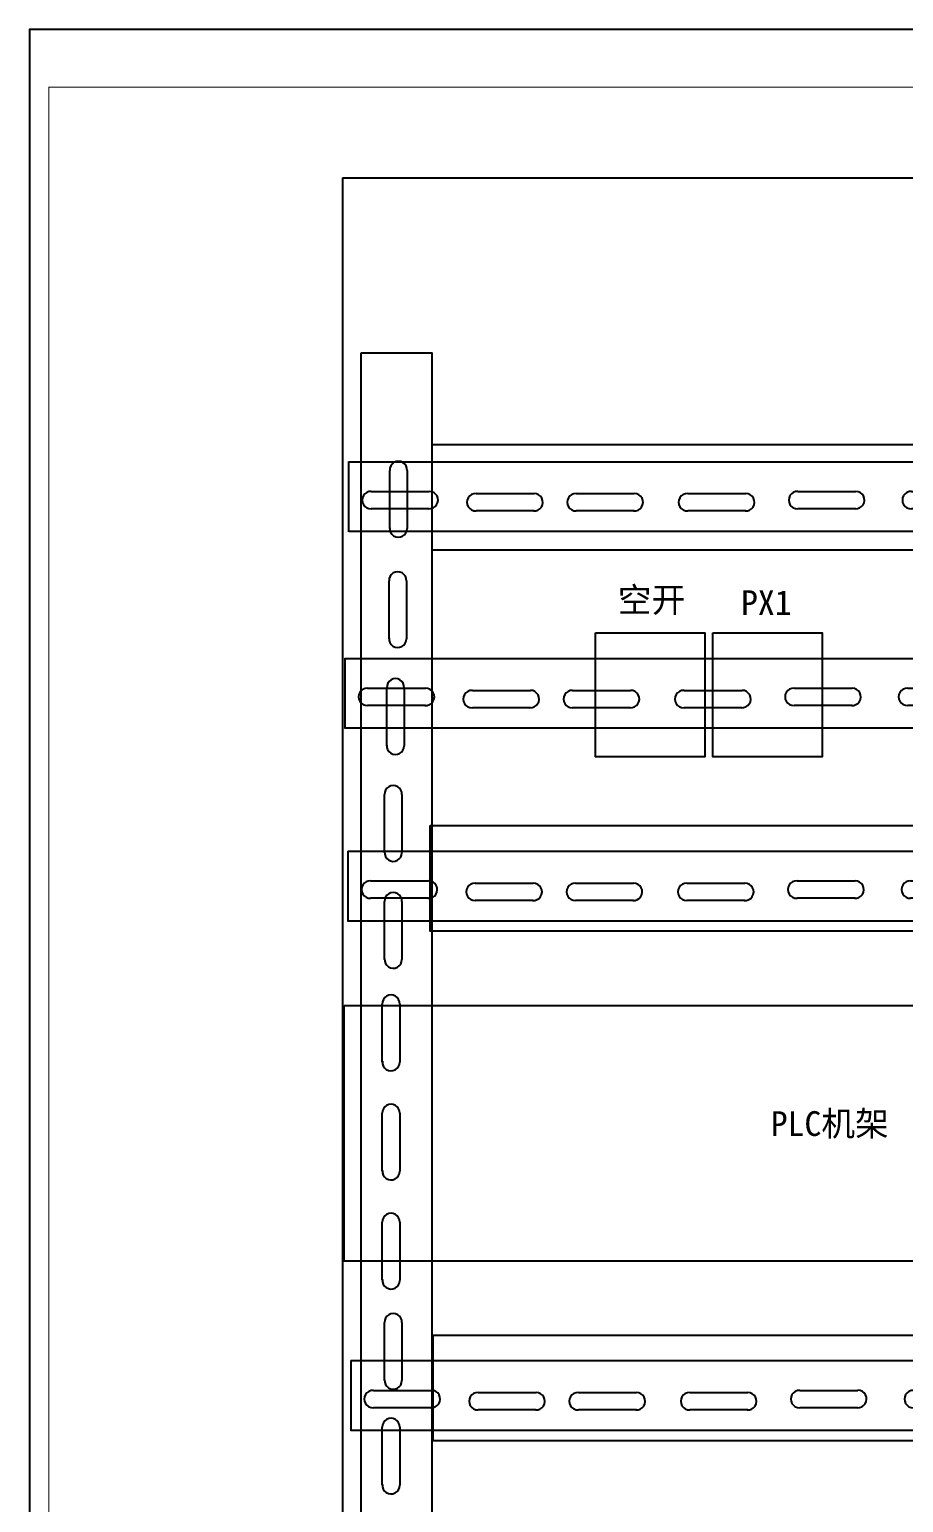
# Model space of a CAD drawing. Header units: millimetres. Extents: x 7991 to 14293, y 2067 to 5530.
# Drawn here: x 9030 to 9560, y 3765 to 4658 of the extents above; entities that cross this region are included whole.
import ezdxf

# ---------------------------------------------------------------- set-up
doc = ezdxf.new("R2010")
doc.units = ezdxf.units.MM
doc.layers.add('TEL_TITLE', color=7, linetype='Continuous')
doc.styles.add('制表文字', font='FINDTXT', dxfattribs={"bigfont": 'FINDHZTXT'})

# ---------------------------------------------------------------- blocks, each defined once
blk = doc.blocks.new('条')
at = {"color": 7}
for p, q in [((2.68, -5.55), (2.68, -48.2)), ((2.71, -5.68), (597.3, -5.68)), ((597.6, -5.52), (597.6, -48.3)), ((16.43, -23.68), (51.58, -23.68)), ((79.89, -25.03), (115.04, -25.03)), ((140.65, -25.03), (175.8, -25.03)), ((208.16, -25.03), (243.32, -25.03)), ((274.87, -23.68), (310.02, -23.68)), ((343.73, -23.68), (378.88, -23.68)), ((408.7, -23.68), (443.86, -23.68)), ((473.52, -23.68), (508.67, -23.68)), ((542.38, -23.68), (577.53, -23.68)), ((51.58, -34.21), (16.43, -34.21)), ((115.04, -35.56), (79.89, -35.56)), ((175.8, -35.56), (140.65, -35.56)), ((243.32, -35.56), (208.16, -35.56)), ((310.02, -34.21), (274.87, -34.21)), ((378.88, -34.21), (343.73, -34.21)), ((443.86, -34.21), (408.7, -34.21)), ((508.67, -34.21), (473.52, -34.21)), ((577.53, -34.21), (542.38, -34.21)), ((2.71, -47.81), (597.3, -47.81))]:
    blk.add_line(p, q, dxfattribs=at)
for centre, start, end in [((16.2, -28.95), 87.57981, 272.42019), ((51.61, -28.94), 265.15945, 89.99983), ((79.67, -30.3), 87.57981, 272.42019), ((115.07, -30.29), 265.15945, 89.99983), ((140.43, -30.3), 87.57981, 272.42019), ((175.83, -30.29), 265.15945, 89.99983), ((207.94, -30.3), 87.57981, 272.42019), ((243.34, -30.29), 265.15945, 89.99983), ((274.64, -28.95), 87.57981, 272.42019), ((310.05, -28.94), 265.15945, 89.99983), ((343.51, -28.95), 87.57981, 272.42019), ((378.91, -28.94), 265.15945, 89.99983), ((408.48, -28.95), 87.57981, 272.42019), ((443.88, -28.94), 265.15945, 89.99983), ((473.29, -28.95), 87.57981, 272.42019), ((508.7, -28.94), 265.15945, 89.99983), ((542.16, -28.95), 87.57981, 272.42019), ((577.56, -28.94), 265.15945, 89.99983)]:
    blk.add_arc(centre, 5.27, start, end, dxfattribs=at)

msp = doc.modelspace()

# ---------------------------------------------------------------- linework, layer by layer
for q in [(9820.064, 4567.962), (9220.064, 2977.962)]:
    msp.add_line((9220.064, 4567.962), q)
at = {"color": 7}
for p, q in [((9248.69, 4355.523), (9248.69, 4390.676)), ((9259.221, 4390.676), (9259.221, 4355.523)), ((9248.259, 4288.598), (9248.259, 4323.752)), ((9258.79, 4323.752), (9258.79, 4288.598)), ((9246.908, 4223.786), (9246.908, 4258.939)), ((9257.439, 4258.939), (9257.439, 4223.786)), ((9245.557, 4158.973), (9245.557, 4194.127)), ((9256.088, 4194.127), (9256.088, 4158.973)), ((9245.557, 4094.16), (9245.557, 4129.314)), ((9256.088, 4129.314), (9256.088, 4094.16)), ((9244.206, 4032.048), (9244.206, 4067.202)), ((9254.737, 4067.202), (9254.737, 4032.048)), ((9244.206, 3965.885), (9244.206, 4001.039)), ((9254.737, 4001.039), (9254.737, 3965.885)), ((9244.206, 3899.723), (9244.206, 3934.876)), ((9254.737, 3934.876), (9254.737, 3899.723)), ((9245.557, 3838.961), (9245.557, 3874.114)), ((9256.088, 3874.114), (9256.088, 3838.961)), ((9244.206, 3775.498), (9244.206, 3810.652)), ((9254.737, 3810.652), (9254.737, 3775.498))]:
    msp.add_line(p, q, dxfattribs=at)
msp.add_lwpolyline([(9231.469, 4461.904), (9274.255, 4461.904), (9274.255, 3292.942), (9231.469, 3292.942)], close=True, dxfattribs=at)
at = {"color": 2}
for points in [[(9274.468, 4406.314), (9768.17, 4406.314), (9768.17, 4342.273), (9274.468, 4342.273)], [(9273.27, 4175.36), (9766.972, 4175.36), (9766.972, 4111.319), (9273.27, 4111.319)], [(9221.16, 4066.393), (9821.16, 4066.393), (9821.16, 3911.393), (9221.16, 3911.393)], [(9274.979, 3866.554), (9768.681, 3866.554), (9768.681, 3802.512), (9274.979, 3802.512)]]:
    msp.add_lwpolyline(points, close=True, dxfattribs=at)
at = {"color": 32, "true_color": 0xcd6928}
for points in [[(9373.299, 4292.311), (9439.587, 4292.311), (9439.587, 4217.041), (9373.299, 4217.041)], [(9444.498, 4292.311), (9510.786, 4292.311), (9510.786, 4217.041), (9444.498, 4217.041)]]:
    msp.add_lwpolyline(points, close=True, dxfattribs=at)
at = {"color": 7}
for centre, start, end in [((9253.956, 4390.899), 357.579813, 182.420187), ((9253.962, 4355.496), 175.159451, 359.999826), ((9253.524, 4323.974), 357.579813, 182.420187), ((9253.53, 4288.571), 175.159451, 359.999826), ((9252.173, 4259.162), 357.579813, 182.420187), ((9252.179, 4223.758), 175.159451, 359.999826), ((9250.823, 4194.349), 357.579813, 182.420187), ((9250.829, 4158.946), 175.159451, 359.999826), ((9250.823, 4129.536), 357.579813, 182.420187), ((9250.829, 4094.133), 175.159451, 359.999826), ((9249.472, 4067.424), 357.579813, 182.420187), ((9249.478, 4032.021), 175.159451, 359.999826), ((9249.472, 4001.262), 357.579813, 182.420187), ((9249.478, 3965.858), 175.159451, 359.999826), ((9249.472, 3935.099), 357.579813, 182.420187), ((9249.478, 3899.695), 175.159451, 359.999826), ((9250.823, 3874.337), 357.579813, 182.420187), ((9250.829, 3838.933), 175.159451, 359.999826), ((9249.472, 3810.875), 357.579813, 182.420187), ((9249.478, 3775.471), 175.159451, 359.999826)]:
    msp.add_arc(centre, 5.27, start, end, dxfattribs=at)
at = {"layer": 'TEL_TITLE'}
msp.add_lwpolyline([(9030.373, 2927.851), (10011.512, 2927.851), (10011.512, 4657.962), (9030.373, 4657.962)], close=True, dxfattribs=at)
at = {"layer": 'TEL_TITLE', "const_width": 0.588}
msp.add_lwpolyline([(9042.154, 2933.731), (10005.632, 2933.731), (10005.632, 4623.003), (9042.154, 4622.921)], close=True, dxfattribs=at)

# ---------------------------------------------------------------- block references
at = {"color": 7}
for p in [(9221.107, 4401.644), (9218.865, 4282.368), (9220.649, 4165.513), (9222.358, 3856.707)]:
    msp.add_blockref('条', p, dxfattribs=at)

# ---------------------------------------------------------------- texts
at = {"color": 2, "char_height": 15, "attachment_point": 1, "style": '制表文字'}
for s, insert, width in [('{\\fSimSun|b0|i0|c134|p2;\\C7;空开}', (9386.925, 4319.719), 64.11111), ('{\\fSimSun|b0|i0|c134|p2;\\C7;PX1}', (9461.595, 4318.043), 64.11111), ('{\\fSimSun|b0|i0|c134|p2;\\C7;PLC机架}', (9479.599, 4002.233), 98.29397)]:
    msp.add_mtext(s, dxfattribs=dict(at, insert=insert, width=width))

doc.saveas('drawing.dxf')
